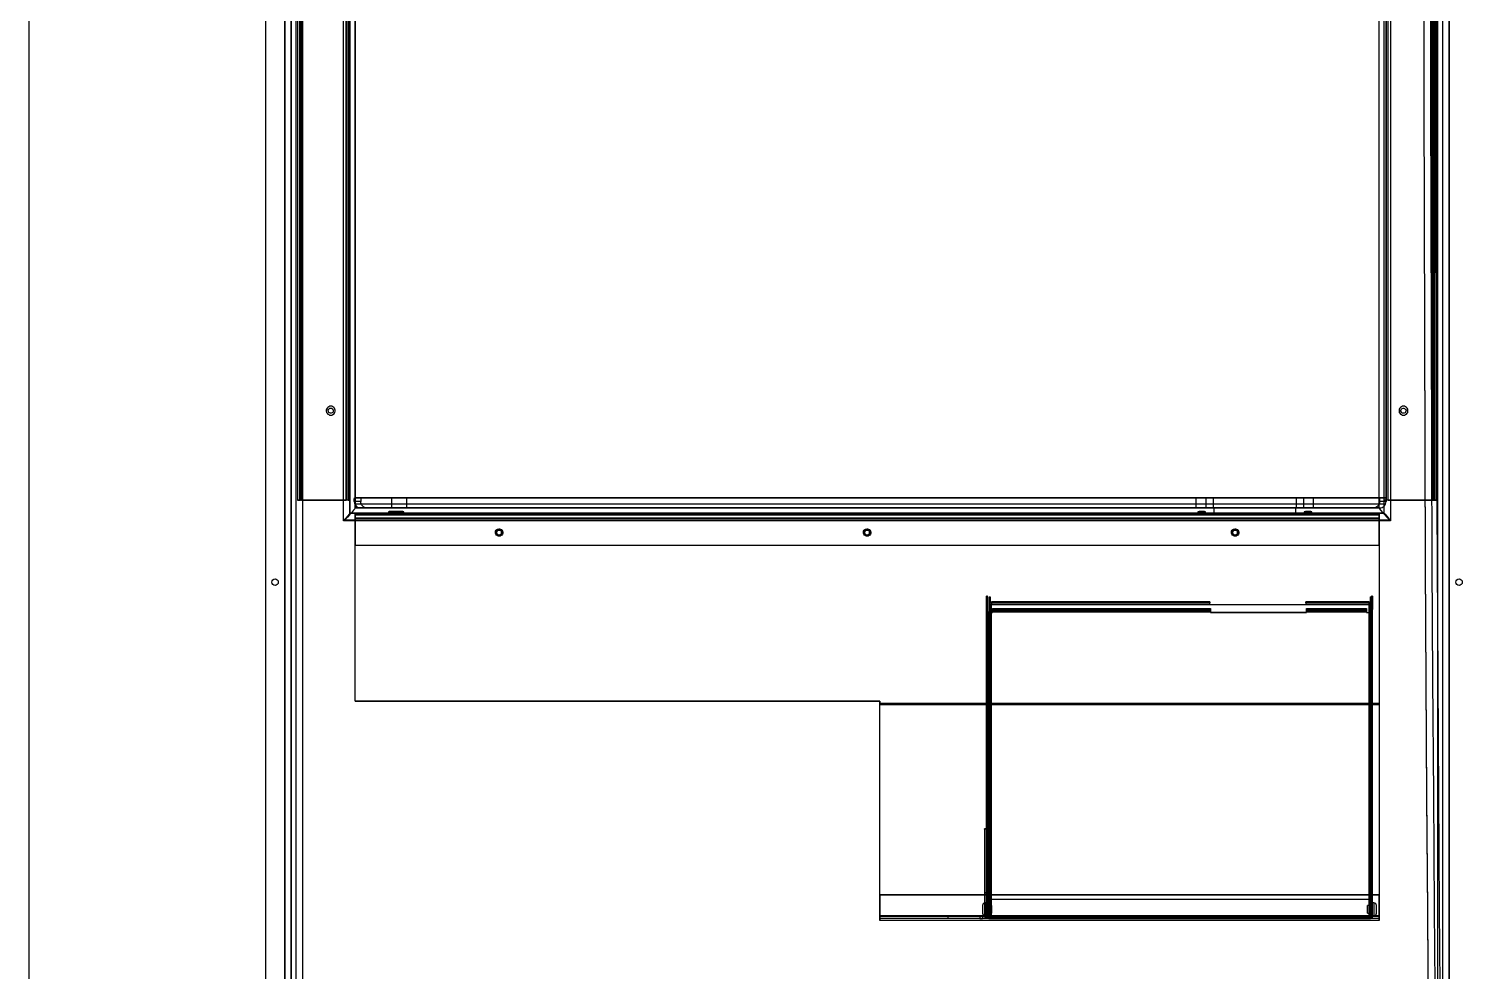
# Model space of a CAD drawing. Extents: x -36.1 to 57, y 1.4 to 46.9.
# Drawn here: x 31.061 to 32.181, y 4.031 to 4.767 of the extents above; entities that cross this region are included whole.
import ezdxf

# ---------------------------------------------------------------- set-up
doc = ezdxf.new("R2010")
doc.units = 0
doc.header["$LTSCALE"] = 0.02
doc.layers.add('CARENAGEM', color=1, linetype='CONTINUOUS')
doc.layers.add('DIVISORIA', color=5, linetype='CONTINUOUS')

msp = doc.modelspace()

# ---------------------------------------------------------------- linework, layer by layer
at = {"layer": 'CARENAGEM', "linetype": 'Continuous'}
for p, q in [((31.2464, 5.8148), (31.2464, 3.7948)), ((31.2464, 5.8148), (31.2464, 3.7948)), ((31.2614, 3.8138), (31.2614, 5.7958)), ((31.2614, 5.7958), (31.2614, 3.8138)), ((31.2664, 3.8138), (31.2664, 5.7958)), ((31.2664, 5.7958), (31.2664, 3.8138)), ((31.2704, 3.8138), (31.2704, 5.7958)), ((31.2704, 3.8138), (31.2704, 5.7958)), ((31.2754, 5.7984), (31.2754, 3.8111)), ((31.2754, 5.7972), (31.2754, 3.8123)), ((32.1621, 5.7958), (32.1621, 3.8138)), ((32.1661, 3.8138), (32.1661, 5.7958)), ((32.1711, 5.7958), (32.1711, 3.8138)), ((32.1711, 3.8138), (32.1711, 5.7958)), ((31.3074, 4.3832), (31.3074, 5.4788)), ((31.3124, 5.4788), (31.3124, 4.3887)), ((32.1204, 4.3887), (32.1204, 5.4788)), ((32.1254, 5.4788), (32.1254, 4.3832)), ((31.3074, 4.3827), (31.3074, 5.4748)), ((31.3164, 5.4748), (31.3164, 4.3927)), ((32.1164, 4.3927), (32.1164, 5.4748)), ((32.1254, 5.4748), (32.1254, 4.3827)), ((31.3124, 4.3888), (31.3124, 5.2788)), ((32.1204, 4.3888), (32.1204, 5.2788)), ((31.2715, 5.2688), (31.2715, 4.3988)), ((31.2715, 5.2688), (31.2715, 4.3988)), ((31.273, 5.2688), (31.273, 4.3988)), ((31.273, 5.2688), (31.273, 4.3988)), ((31.2738, 5.2688), (31.2738, 4.3988)), ((31.2744, 5.2688), (31.2744, 4.3988)), ((31.2745, 5.2688), (31.2745, 4.3988)), ((31.2753, 4.3988), (31.2753, 5.2688)), ((31.3093, 5.2688), (31.3093, 4.3988)), ((31.3094, 5.2688), (31.3094, 4.3988)), ((31.3109, 5.2688), (31.3109, 4.3988)), ((31.3109, 4.3988), (31.3109, 5.2688)), ((31.3124, 5.2688), (31.3124, 4.3988)), ((31.3124, 5.2688), (31.3124, 4.3988)), ((31.3164, 4.3928), (31.3164, 5.2748)), ((32.1164, 4.3928), (32.1164, 5.2748)), ((32.1204, 4.3988), (32.1204, 5.2688)), ((32.1204, 4.3988), (32.1204, 5.2688)), ((32.1219, 4.3988), (32.1219, 5.2688)), ((32.1219, 5.2688), (32.1219, 4.3988)), ((32.1235, 4.3988), (32.1235, 5.2688)), ((32.1236, 4.3988), (32.1236, 5.2688)), ((32.1576, 5.2688), (32.1576, 4.3988)), ((32.1584, 4.3988), (32.1584, 5.2688)), ((32.1585, 4.3988), (32.1585, 5.2688)), ((32.1591, 4.3988), (32.1591, 5.2688)), ((32.1599, 4.3988), (32.1599, 5.2688)), ((32.1599, 4.3988), (32.1599, 5.2688)), ((32.1614, 4.3988), (32.1614, 5.2688)), ((32.1614, 4.3988), (32.1614, 5.2688)), ((31.2744, 4.3988), (31.2715, 4.3988)), ((31.273, 4.3988), (31.2715, 4.3988)), ((31.2715, 4.3988), (31.2738, 4.3988)), ((31.2745, 4.3988), (31.273, 4.3988)), ((31.2753, 4.3988), (31.273, 4.3988)), ((31.2753, 4.3988), (31.2738, 4.3988)), ((31.2745, 4.3988), (31.2744, 4.3988)), ((31.3093, 4.3988), (31.2744, 4.3988)), ((31.2745, 4.3988), (31.3094, 4.3988)), ((31.3124, 4.3988), (31.3093, 4.3988)), ((31.3094, 4.3988), (31.3093, 4.3988)), ((31.3109, 4.3988), (31.3094, 4.3988)), ((31.3109, 4.3988), (31.3109, 4.3988)), ((31.3109, 4.3988), (31.3124, 4.3988)), ((31.3109, 4.3988), (31.3124, 4.3988)), ((31.3124, 4.3988), (31.3124, 4.3988)), ((31.3208, 4.3978), (31.3158, 4.3978)), ((31.3159, 4.4008), (32.1217, 4.4008)), ((31.3208, 4.4008), (31.3159, 4.4008)), ((32.1215, 4.3958), (31.3162, 4.3958)), ((31.3164, 4.3928), (32.1164, 4.3928)), ((32.1164, 4.3928), (31.3164, 4.3928)), ((31.3164, 4.3927), (31.3164, 4.3928)), ((31.3164, 4.3928), (31.3164, 4.3928)), ((32.1168, 4.4008), (31.3208, 4.4008)), ((31.3208, 4.4008), (31.3208, 4.3978)), ((31.3208, 4.3928), (32.1169, 4.3928)), ((31.3208, 4.3928), (31.3258, 4.3928)), ((32.1118, 4.3928), (31.3258, 4.3928)), ((31.3448, 4.4008), (31.3448, 4.3928)), ((31.3568, 4.4008), (31.3448, 4.4008)), ((31.3568, 4.3928), (31.3448, 4.3928)), ((31.3568, 4.3928), (31.3568, 4.4008)), ((31.9733, 4.4008), (31.9733, 4.3928)), ((31.9813, 4.4008), (31.9733, 4.4008)), ((31.9813, 4.3928), (31.9733, 4.3928)), ((31.9813, 4.3928), (31.9813, 4.4008)), ((32.0518, 4.4008), (31.9868, 4.4008)), ((31.9868, 4.4008), (31.9868, 4.3928)), ((32.0518, 4.3928), (31.9868, 4.3928)), ((31.9874, 4.3928), (31.9874, 4.3888)), ((31.9875, 4.3928), (32.0514, 4.3928)), ((32.0514, 4.3888), (32.0514, 4.3928)), ((32.0518, 4.3928), (32.0518, 4.4008)), ((32.0573, 4.4008), (32.0573, 4.3928)), ((32.0653, 4.4008), (32.0573, 4.4008)), ((32.0653, 4.3928), (32.0573, 4.3928)), ((32.0653, 4.3928), (32.0653, 4.4008)), ((32.1118, 4.3928), (32.1169, 4.3928)), ((32.1164, 4.3928), (32.1164, 4.3927)), ((32.1164, 4.3928), (32.1164, 4.3928)), ((32.1168, 4.4008), (32.1168, 4.3978)), ((32.1217, 4.4008), (32.1168, 4.4008)), ((32.1219, 4.3978), (32.1168, 4.3978)), ((32.1236, 4.3988), (32.1204, 4.3988)), ((32.1219, 4.3988), (32.1204, 4.3988)), ((32.1204, 4.3988), (32.1204, 4.3988)), ((32.1219, 4.3988), (32.1204, 4.3988)), ((32.1235, 4.3988), (32.1219, 4.3988)), ((32.1219, 4.3988), (32.1219, 4.3988)), ((32.1235, 4.3988), (32.1236, 4.3988)), ((32.1584, 4.3988), (32.1235, 4.3988)), ((32.1236, 4.3988), (32.1585, 4.3988)), ((32.1576, 4.3988), (32.1599, 4.3988)), ((32.1576, 4.3988), (32.1591, 4.3988)), ((32.1599, 4.3988), (32.1584, 4.3988)), ((32.1584, 4.3988), (32.1585, 4.3988)), ((32.1614, 4.3988), (32.1585, 4.3988)), ((32.1614, 4.3988), (32.1591, 4.3988)), ((32.1599, 4.3988), (32.1614, 4.3988)), ((32.1254, 4.3832), (31.3074, 4.3832)), ((32.1254, 4.3827), (31.3074, 4.3827)), ((31.3124, 4.3888), (32.1204, 4.3888)), ((32.1204, 4.3888), (31.3124, 4.3888)), ((31.3124, 4.3887), (31.3124, 4.3888)), ((31.3124, 4.3888), (31.3124, 4.3888)), ((32.1164, 4.3888), (31.3164, 4.3888)), ((31.3164, 4.3888), (32.1164, 4.3888)), ((31.3164, 4.3888), (31.3164, 4.3849)), ((31.3164, 4.3873), (31.3164, 4.3888)), ((31.3164, 4.3888), (31.3164, 4.3888)), ((31.3164, 4.3873), (31.3164, 4.3888)), ((31.3164, 4.3846), (31.3164, 4.3888)), ((32.1164, 4.3873), (31.3164, 4.3873)), ((31.3164, 4.3873), (32.1164, 4.3873)), ((31.3164, 4.3873), (31.3164, 4.3849)), ((31.3164, 4.3873), (31.3164, 4.3873)), ((31.3164, 4.3848), (31.3164, 4.3873)), ((31.3164, 4.3849), (32.1164, 4.3849)), ((31.3164, 4.3849), (32.1164, 4.3849)), ((31.3164, 4.3849), (31.3164, 4.3637)), ((31.3164, 4.3849), (31.3164, 4.3849)), ((31.3164, 4.3849), (31.3164, 4.3637)), ((32.1164, 4.3848), (31.3164, 4.3848)), ((31.3164, 4.2419), (31.3164, 4.3848)), ((31.3164, 4.3848), (31.3164, 4.3846)), ((32.1164, 4.3846), (31.3164, 4.3846)), ((31.3164, 4.2417), (31.3164, 4.3846)), ((31.3424, 4.3898), (31.3424, 4.3888)), ((31.3424, 4.3888), (31.3544, 4.3888)), ((31.3434, 4.3888), (31.3434, 4.3873)), ((31.3534, 4.3888), (31.3435, 4.3888)), ((31.3534, 4.3873), (31.3435, 4.3873)), ((31.3534, 4.3873), (31.3534, 4.3888)), ((31.3544, 4.3888), (31.3544, 4.3898)), ((31.9749, 4.3898), (31.9749, 4.3888)), ((31.9809, 4.3888), (31.9749, 4.3888)), ((31.9749, 4.3888), (31.9809, 4.3888)), ((31.9749, 4.3888), (31.9749, 4.3873)), ((31.9809, 4.3873), (31.9749, 4.3873)), ((31.9809, 4.3888), (31.9809, 4.3898)), ((31.9809, 4.3873), (31.9809, 4.3888)), ((31.9874, 4.3888), (31.9874, 4.3873)), ((32.0514, 4.3888), (31.9875, 4.3888)), ((31.9875, 4.3888), (32.0514, 4.3888)), ((32.0514, 4.3873), (31.9875, 4.3873)), ((32.0514, 4.3873), (32.0514, 4.3888)), ((32.0579, 4.3898), (32.0579, 4.3888)), ((32.0639, 4.3888), (32.0579, 4.3888)), ((32.0579, 4.3888), (32.0639, 4.3888)), ((32.0579, 4.3888), (32.0579, 4.3873)), ((32.0639, 4.3873), (32.0579, 4.3873)), ((32.0639, 4.3888), (32.0639, 4.3898)), ((32.0639, 4.3873), (32.0639, 4.3888)), ((32.1164, 4.3849), (32.1164, 4.3888)), ((32.1164, 4.3888), (32.1164, 4.3888)), ((32.1164, 4.3873), (32.1164, 4.3888)), ((32.1164, 4.3888), (32.1164, 4.3846)), ((32.1164, 4.3873), (32.1164, 4.3888)), ((32.1164, 4.3849), (32.1164, 4.3873)), ((32.1164, 4.3873), (32.1164, 4.3873)), ((32.1164, 4.3873), (32.1164, 4.3848)), ((32.1164, 4.3637), (32.1164, 4.3849)), ((32.1164, 4.3849), (32.1164, 4.3849)), ((32.1164, 4.3637), (32.1164, 4.3849)), ((32.1164, 4.3848), (32.1164, 4.2399)), ((32.1164, 4.3848), (32.1164, 4.3846)), ((32.1164, 4.3846), (32.1164, 4.2397)), ((32.1204, 4.3888), (32.1204, 4.3887)), ((32.1204, 4.3888), (32.1204, 4.3888)), ((31.4264, 4.3736), (31.4264, 4.3736)), ((31.4269, 4.3737), (31.4269, 4.3736)), ((31.4309, 4.3736), (31.4309, 4.3737)), ((31.4314, 4.3736), (31.4314, 4.3736)), ((31.7139, 4.3736), (31.7139, 4.3736)), ((31.7144, 4.3737), (31.7144, 4.3736)), ((31.7184, 4.3736), (31.7184, 4.3737)), ((31.7189, 4.3736), (31.7189, 4.3736)), ((32.0014, 4.3736), (32.0014, 4.3736)), ((32.0019, 4.3737), (32.0019, 4.3736)), ((32.0059, 4.3736), (32.0059, 4.3737)), ((32.0064, 4.3736), (32.0064, 4.3736)), ((31.3164, 4.3637), (32.1164, 4.3637)), ((31.3164, 4.3637), (32.1164, 4.3637)), ((31.3164, 4.3637), (31.3164, 4.3637)), ((32.1164, 4.3637), (32.1164, 4.3637)), ((31.8096, 4.0727), (31.8096, 4.3239)), ((31.8105, 4.3239), (31.8096, 4.3239)), ((31.8096, 4.3134), (31.8096, 4.3239)), ((31.8105, 4.0727), (31.8105, 4.3239)), ((31.8105, 4.3134), (31.8105, 4.3239)), ((32.1105, 4.0727), (32.1105, 4.3239)), ((32.1114, 4.3239), (32.1105, 4.3239)), ((32.1105, 4.3239), (32.1105, 4.3134)), ((32.1114, 4.0727), (32.1114, 4.3239)), ((32.1114, 4.3239), (32.1114, 4.3134)), ((31.8096, 4.3116), (31.8096, 4.3134)), ((31.8096, 4.3134), (31.8105, 4.3134)), ((31.8105, 4.3116), (31.8105, 4.3134)), ((31.8117, 4.0814), (31.8117, 4.3232)), ((31.8117, 4.3232), (31.8126, 4.3232)), ((31.8117, 4.3232), (31.8117, 4.3192)), ((31.8126, 4.3192), (31.8117, 4.3192)), ((31.8117, 4.3174), (31.8117, 4.3192)), ((31.8117, 4.0729), (31.8117, 4.3174)), ((31.8117, 4.3174), (31.8126, 4.3174)), ((31.8126, 4.0814), (31.8126, 4.3232)), ((31.8126, 4.3232), (31.8126, 4.3192)), ((31.8126, 4.3174), (31.8126, 4.3192)), ((31.8126, 4.0729), (31.8126, 4.3174)), ((31.8135, 4.3195), (31.8135, 4.3186)), ((31.8135, 4.3195), (31.8135, 4.3192)), ((31.9842, 4.3195), (31.8135, 4.3195)), ((31.8135, 4.3192), (31.8135, 4.3173)), ((31.8135, 4.3183), (31.8135, 4.3192)), ((31.9842, 4.3192), (31.8135, 4.3192)), ((31.8135, 4.3186), (31.8135, 4.3183)), ((31.9842, 4.3186), (31.8135, 4.3186)), ((31.8135, 4.3183), (31.8135, 4.3173)), ((31.9842, 4.3183), (31.8135, 4.3183)), ((31.8135, 4.0728), (31.8135, 4.3173)), ((31.8135, 4.0729), (31.8135, 4.3173)), ((31.8135, 4.3173), (31.8135, 4.3173)), ((31.8135, 4.3173), (31.9842, 4.3173)), ((31.8135, 4.3173), (31.9842, 4.3173)), ((31.8144, 4.3132), (31.8144, 4.3141)), ((31.8144, 4.3134), (31.8144, 4.3141)), ((31.8144, 4.3141), (31.9846, 4.3141)), ((31.8144, 4.3113), (31.8144, 4.3134)), ((31.9846, 4.3134), (31.8144, 4.3134)), ((31.8144, 4.3132), (31.8144, 4.3125)), ((31.8144, 4.3132), (31.9846, 4.3132)), ((31.8144, 4.3114), (31.8144, 4.3125)), ((31.8144, 4.3125), (31.9846, 4.3125)), ((31.9842, 4.3195), (31.9842, 4.3186)), ((31.9842, 4.3192), (31.9842, 4.3195)), ((31.9842, 4.3173), (31.9842, 4.3192)), ((31.9842, 4.3183), (31.9842, 4.3186)), ((31.9842, 4.3173), (31.9842, 4.3183)), ((31.9842, 4.3171), (31.9842, 4.3173)), ((31.9842, 4.3173), (31.9842, 4.3171)), ((32.0592, 4.3171), (31.9842, 4.3171)), ((32.0592, 4.3171), (31.9842, 4.3171)), ((31.9842, 4.3171), (31.9842, 4.3171)), ((31.9846, 4.3132), (31.9846, 4.3141)), ((31.9846, 4.3141), (31.9846, 4.3134)), ((31.9846, 4.3134), (31.9846, 4.3113)), ((31.9846, 4.3125), (31.9846, 4.3132)), ((31.9846, 4.3125), (31.9846, 4.3114)), ((32.1087, 4.3195), (32.0592, 4.3195)), ((32.0592, 4.3186), (32.0592, 4.3195)), ((32.0592, 4.3195), (32.0592, 4.3192)), ((32.1087, 4.3192), (32.0592, 4.3192)), ((32.0592, 4.3192), (32.0592, 4.3173)), ((32.1087, 4.3186), (32.0592, 4.3186)), ((32.0592, 4.3186), (32.0592, 4.3183)), ((32.1087, 4.3183), (32.0592, 4.3183)), ((32.0592, 4.3183), (32.0592, 4.3173)), ((32.0592, 4.3173), (32.1087, 4.3173)), ((32.0592, 4.3173), (32.1087, 4.3173)), ((32.0592, 4.3171), (32.0592, 4.3173)), ((32.0592, 4.3171), (32.0592, 4.3173)), ((32.0592, 4.3171), (32.0592, 4.3171)), ((32.0596, 4.3141), (32.1066, 4.3141)), ((32.0596, 4.3141), (32.0596, 4.3132)), ((32.0596, 4.3134), (32.0596, 4.3141)), ((32.1066, 4.3134), (32.0596, 4.3134)), ((32.0596, 4.3113), (32.0596, 4.3134)), ((32.0596, 4.3132), (32.1066, 4.3132)), ((32.0596, 4.3132), (32.0596, 4.3125)), ((32.0596, 4.3125), (32.1066, 4.3125)), ((32.0596, 4.3114), (32.0596, 4.3125)), ((32.1066, 4.3132), (32.1066, 4.3141)), ((32.1066, 4.3141), (32.1066, 4.3134)), ((32.1066, 4.3134), (32.1066, 4.3113)), ((32.1066, 4.3125), (32.1066, 4.3132)), ((32.1066, 4.3125), (32.1066, 4.3114)), ((32.1087, 4.3195), (32.1087, 4.3186)), ((32.1087, 4.3192), (32.1087, 4.3195)), ((32.1087, 4.3183), (32.1087, 4.3192)), ((32.1087, 4.3173), (32.1087, 4.3192)), ((32.1087, 4.3183), (32.1087, 4.3186)), ((32.1087, 4.3173), (32.1087, 4.3183)), ((32.1087, 4.0728), (32.1087, 4.3173)), ((32.1087, 4.0729), (32.1087, 4.3173)), ((32.1087, 4.3173), (32.1087, 4.3173)), ((32.1096, 4.0814), (32.1096, 4.3232)), ((32.1096, 4.3232), (32.1105, 4.3232)), ((32.1096, 4.3192), (32.1096, 4.3232)), ((32.1105, 4.3192), (32.1096, 4.3192)), ((32.1096, 4.3174), (32.1096, 4.3192)), ((32.1096, 4.0729), (32.1096, 4.3174)), ((32.1096, 4.3174), (32.1105, 4.3174)), ((32.1105, 4.0814), (32.1105, 4.3232)), ((32.1105, 4.3192), (32.1105, 4.3232)), ((32.1105, 4.3174), (32.1105, 4.3192)), ((32.1105, 4.0729), (32.1105, 4.3174)), ((32.1105, 4.3116), (32.1105, 4.3134)), ((32.1105, 4.3134), (32.1114, 4.3134)), ((32.1114, 4.3116), (32.1114, 4.3134)), ((31.8096, 4.0738), (31.8096, 4.3116)), ((31.8105, 4.3116), (31.8096, 4.3116)), ((31.8105, 4.0738), (31.8105, 4.3116)), ((31.8114, 4.3114), (31.8114, 4.3113)), ((31.8114, 4.3112), (31.8114, 4.3114)), ((31.8114, 4.3111), (31.8114, 4.3113)), ((31.8114, 4.0737), (31.8114, 4.3112)), ((31.8114, 4.3112), (31.8114, 4.3111)), ((31.8114, 4.3112), (31.8144, 4.3112)), ((31.8114, 4.0735), (31.8114, 4.3111)), ((31.8114, 4.3111), (31.8144, 4.3111)), ((31.8144, 4.3114), (31.8144, 4.3112)), ((31.9846, 4.3114), (31.8144, 4.3114)), ((31.8144, 4.3111), (31.8144, 4.3113)), ((31.9846, 4.3113), (31.8144, 4.3113)), ((31.8144, 4.3111), (31.8144, 4.3112)), ((31.9846, 4.3112), (31.9846, 4.3114)), ((31.9846, 4.3111), (31.9846, 4.3113)), ((32.0596, 4.3112), (31.9846, 4.3112)), ((31.9846, 4.3112), (31.9846, 4.3111)), ((31.9846, 4.3111), (32.0596, 4.3111)), ((32.1066, 4.3114), (32.0596, 4.3114)), ((32.0596, 4.3114), (32.0596, 4.3112)), ((32.1066, 4.3113), (32.0596, 4.3113)), ((32.0596, 4.3111), (32.0596, 4.3113)), ((32.0596, 4.3111), (32.0596, 4.3112)), ((32.1066, 4.3112), (32.1066, 4.3114)), ((32.1066, 4.3111), (32.1066, 4.3113)), ((32.1066, 4.3112), (32.1066, 4.3111)), ((32.1066, 4.3112), (32.1096, 4.3112)), ((32.1066, 4.3111), (32.1096, 4.3111)), ((32.1096, 4.3114), (32.1096, 4.3113)), ((32.1096, 4.3114), (32.1096, 4.3112)), ((32.1096, 4.3111), (32.1096, 4.3113)), ((32.1096, 4.0737), (32.1096, 4.3112)), ((32.1096, 4.3111), (32.1096, 4.3112)), ((32.1096, 4.0735), (32.1096, 4.3111)), ((32.1105, 4.0738), (32.1105, 4.3116)), ((32.1114, 4.3116), (32.1105, 4.3116)), ((32.1114, 4.0738), (32.1114, 4.3116)), ((31.3164, 4.2417), (31.3164, 4.2419)), ((31.3164, 4.2419), (31.7264, 4.2419)), ((31.7264, 4.2417), (31.3164, 4.2417)), ((31.7264, 4.2417), (31.7264, 4.2419)), ((31.7264, 4.2419), (31.7264, 4.2399)), ((31.7264, 4.2397), (31.7264, 4.2417)), ((32.1164, 4.2399), (31.7264, 4.2399)), ((31.7264, 4.2399), (31.7264, 4.2397)), ((31.7264, 4.2396), (31.7264, 4.2399)), ((32.1164, 4.2397), (31.7264, 4.2397)), ((31.7264, 4.2393), (31.7264, 4.2397)), ((32.1164, 4.2396), (31.7264, 4.2396)), ((31.7264, 4.0738), (31.7264, 4.2396)), ((31.7264, 4.2396), (31.7264, 4.2393)), ((31.7264, 4.2393), (32.1164, 4.2393)), ((31.7264, 4.0735), (31.7264, 4.2393)), ((32.1164, 4.2397), (32.1164, 4.2399)), ((32.1164, 4.2399), (32.1164, 4.2396)), ((32.1164, 4.2397), (32.1164, 4.2393)), ((32.1164, 4.2396), (32.1164, 4.0738)), ((32.1164, 4.2396), (32.1164, 4.2393)), ((32.1164, 4.2393), (32.1164, 4.0735)), ((31.8081, 4.142), (31.8081, 4.092)), ((31.8096, 4.142), (31.8081, 4.142)), ((31.8081, 4.1419), (31.8081, 4.142)), ((31.8081, 4.1419), (31.8081, 4.0749)), ((31.8096, 4.1419), (31.8081, 4.1419)), ((31.8096, 4.142), (31.8096, 4.092)), ((31.8096, 4.1419), (31.8096, 4.142)), ((31.8096, 4.1419), (31.8096, 4.0749)), ((32.1164, 4.0905), (31.7264, 4.0905)), ((31.7264, 4.0903), (31.7264, 4.0905)), ((31.7264, 4.0905), (31.7264, 4.074)), ((32.1164, 4.0903), (31.7264, 4.0903)), ((31.7264, 4.0903), (31.7264, 4.0738)), ((31.8081, 4.092), (31.8096, 4.092)), ((31.8096, 4.092), (31.8081, 4.092)), ((31.8081, 4.092), (31.8081, 4.092)), ((31.8081, 4.092), (31.8081, 4.075)), ((31.8096, 4.092), (31.8096, 4.075)), ((31.8096, 4.092), (31.8096, 4.092)), ((32.1164, 4.0903), (32.1164, 4.0905)), ((32.1164, 4.074), (32.1164, 4.0905)), ((32.1164, 4.0738), (32.1164, 4.0903)), ((31.8066, 4.0821), (31.8066, 4.0761)), ((31.8086, 4.0741), (31.8086, 4.0841)), ((31.8096, 4.0841), (31.8086, 4.0841)), ((31.8096, 4.0841), (31.8096, 4.0741)), ((31.8096, 4.0821), (31.8096, 4.0761)), ((31.8096, 4.0761), (31.8096, 4.0821)), ((31.8136, 4.0821), (31.8096, 4.0821)), ((31.8105, 4.0821), (31.8096, 4.0821)), ((31.8105, 4.0761), (31.8105, 4.0821)), ((31.8114, 4.0867), (31.8114, 4.0868)), ((31.8114, 4.0868), (31.8114, 4.0737)), ((32.1096, 4.0868), (31.8114, 4.0868)), ((31.8114, 4.0867), (31.8114, 4.0736)), ((32.1096, 4.0867), (31.8114, 4.0867)), ((31.8117, 4.0821), (31.8117, 4.0761)), ((31.8126, 4.0821), (31.8117, 4.0821)), ((31.8117, 4.0814), (31.8126, 4.0814)), ((31.8117, 4.0737), (31.8117, 4.0814)), ((31.8126, 4.0821), (31.8126, 4.0761)), ((31.8126, 4.0814), (31.8126, 4.0737)), ((31.8136, 4.0821), (31.8136, 4.0761)), ((32.1074, 4.0761), (32.1074, 4.0821)), ((32.1114, 4.0821), (32.1074, 4.0821)), ((32.1096, 4.0867), (32.1096, 4.0868)), ((32.1096, 4.0737), (32.1096, 4.0868)), ((32.1096, 4.0736), (32.1096, 4.0867)), ((32.1096, 4.0761), (32.1096, 4.0821)), ((32.1105, 4.0821), (32.1096, 4.0821)), ((32.1096, 4.0814), (32.1105, 4.0814)), ((32.1096, 4.0737), (32.1096, 4.0814)), ((32.1105, 4.0821), (32.1105, 4.0761)), ((32.1105, 4.0821), (32.1105, 4.0761)), ((32.1114, 4.0821), (32.1105, 4.0821)), ((32.1105, 4.0814), (32.1105, 4.0737)), ((32.1114, 4.0741), (32.1114, 4.0841)), ((32.1124, 4.0841), (32.1114, 4.0841)), ((32.1114, 4.0761), (32.1114, 4.0821)), ((32.1114, 4.0761), (32.1114, 4.0821)), ((32.1124, 4.0841), (32.1124, 4.0741)), ((32.1144, 4.0761), (32.1144, 4.0821)), ((32.1164, 4.074), (31.7264, 4.074)), ((31.7264, 4.074), (31.7264, 4.0738)), ((31.7264, 4.074), (31.7264, 4.0719)), ((32.1164, 4.0738), (31.7264, 4.0738)), ((31.7264, 4.0738), (32.1164, 4.0738)), ((31.7264, 4.0735), (31.7264, 4.0738)), ((31.7264, 4.072), (31.7264, 4.0738)), ((31.7264, 4.0738), (31.7264, 4.0704)), ((32.1164, 4.0735), (31.7264, 4.0735)), ((31.7264, 4.0705), (31.7264, 4.0735)), ((32.1164, 4.072), (31.7264, 4.072)), ((31.7264, 4.0719), (31.7264, 4.072)), ((31.7264, 4.072), (31.7264, 4.0705)), ((32.1164, 4.0719), (31.7264, 4.0719)), ((31.7264, 4.0704), (31.7264, 4.0719)), ((32.1164, 4.0705), (31.7264, 4.0705)), ((31.7264, 4.0704), (31.7264, 4.0705)), ((32.1164, 4.0704), (31.7264, 4.0704)), ((31.8046, 4.0735), (31.7796, 4.0735)), ((31.7796, 4.0734), (31.7796, 4.0735)), ((31.7796, 4.0735), (31.7796, 4.072)), ((31.8066, 4.0734), (31.7796, 4.0734)), ((31.7796, 4.0734), (31.7796, 4.0719)), ((31.8046, 4.072), (31.7796, 4.072)), ((31.7796, 4.0719), (31.7796, 4.072)), ((31.8066, 4.0719), (31.7796, 4.0719)), ((31.8046, 4.0735), (31.8046, 4.072)), ((31.8066, 4.0735), (31.8046, 4.0735)), ((31.8046, 4.0735), (31.8046, 4.0735)), ((31.8046, 4.0735), (31.8046, 4.072)), ((31.8046, 4.072), (31.8046, 4.072)), ((31.8046, 4.072), (31.8066, 4.072)), ((31.8066, 4.0734), (31.8066, 4.0735)), ((31.8066, 4.0734), (31.8066, 4.0719)), ((31.8066, 4.0719), (31.8066, 4.072)), ((31.8081, 4.0749), (31.8081, 4.075)), ((31.8096, 4.0749), (31.8081, 4.0749)), ((31.8086, 4.0741), (31.8096, 4.0741)), ((31.8096, 4.0761), (31.8136, 4.0761)), ((31.8096, 4.0761), (31.8105, 4.0761)), ((31.8096, 4.0749), (31.8096, 4.075)), ((31.8096, 4.0728), (31.8096, 4.0738)), ((31.8096, 4.0738), (31.8105, 4.0738)), ((31.8096, 4.0727), (31.8096, 4.0728)), ((31.8105, 4.0728), (31.8096, 4.0728)), ((31.8105, 4.0727), (31.8096, 4.0727)), ((31.8105, 4.0728), (31.8105, 4.0738)), ((31.8105, 4.0727), (31.8105, 4.0728)), ((31.8114, 4.0737), (31.8114, 4.0735)), ((31.8114, 4.0729), (31.8114, 4.0737)), ((31.8114, 4.0737), (31.8114, 4.0736)), ((31.8114, 4.0737), (31.8114, 4.0728)), ((32.1096, 4.0737), (31.8114, 4.0737)), ((31.8114, 4.0737), (32.1096, 4.0737)), ((31.8114, 4.0736), (31.8114, 4.0719)), ((32.1096, 4.0736), (31.8114, 4.0736)), ((31.8114, 4.072), (31.8114, 4.0735)), ((31.8114, 4.0735), (32.1096, 4.0735)), ((31.8114, 4.0729), (31.8114, 4.072)), ((31.8114, 4.0728), (31.8114, 4.0729)), ((32.1096, 4.0729), (31.8114, 4.0729)), ((31.8114, 4.0728), (31.8114, 4.0719)), ((31.8114, 4.0728), (32.1096, 4.0728)), ((31.8114, 4.0719), (31.8114, 4.072)), ((31.8114, 4.072), (32.1096, 4.072)), ((31.8114, 4.0719), (32.1096, 4.0719)), ((31.8117, 4.0761), (31.8126, 4.0761)), ((31.8126, 4.0737), (31.8117, 4.0737)), ((31.8117, 4.0729), (31.8117, 4.0737)), ((31.8117, 4.0729), (31.8126, 4.0729)), ((31.8126, 4.0729), (31.8126, 4.0737)), ((31.8135, 4.0728), (31.8135, 4.0729)), ((31.8135, 4.0729), (32.1087, 4.0729)), ((31.8135, 4.0728), (32.1087, 4.0728)), ((32.1074, 4.0761), (32.1114, 4.0761)), ((32.1087, 4.0728), (32.1087, 4.0729)), ((32.1096, 4.0761), (32.1105, 4.0761)), ((32.1105, 4.0737), (32.1096, 4.0737)), ((32.1096, 4.0737), (32.1096, 4.0729)), ((32.1096, 4.0737), (32.1096, 4.0735)), ((32.1096, 4.0737), (32.1096, 4.0729)), ((32.1096, 4.0728), (32.1096, 4.0737)), ((32.1096, 4.0737), (32.1096, 4.0736)), ((32.1096, 4.0719), (32.1096, 4.0736)), ((32.1096, 4.0735), (32.1096, 4.072)), ((32.1096, 4.0729), (32.1105, 4.0729)), ((32.1096, 4.0729), (32.1096, 4.072)), ((32.1096, 4.0729), (32.1096, 4.0728)), ((32.1096, 4.0728), (32.1096, 4.0719)), ((32.1096, 4.072), (32.1096, 4.0719)), ((32.1105, 4.0761), (32.1114, 4.0761)), ((32.1105, 4.0728), (32.1105, 4.0738)), ((32.1105, 4.0738), (32.1114, 4.0738)), ((32.1105, 4.0737), (32.1105, 4.0729)), ((32.1105, 4.0728), (32.1105, 4.0727)), ((32.1114, 4.0728), (32.1105, 4.0728)), ((32.1114, 4.0727), (32.1105, 4.0727)), ((32.1114, 4.0741), (32.1124, 4.0741)), ((32.1114, 4.0728), (32.1114, 4.0738)), ((32.1114, 4.0728), (32.1114, 4.0727)), ((32.1164, 4.0719), (32.1164, 4.074)), ((32.1164, 4.074), (32.1164, 4.0738)), ((32.1164, 4.0735), (32.1164, 4.0738)), ((32.1164, 4.0738), (32.1164, 4.072)), ((32.1164, 4.0704), (32.1164, 4.0738)), ((32.1164, 4.0735), (32.1164, 4.0705)), ((32.1164, 4.072), (32.1164, 4.0719)), ((32.1164, 4.072), (32.1164, 4.0705)), ((32.1164, 4.0704), (32.1164, 4.0719)), ((32.1164, 4.0705), (32.1164, 4.0704))]:
    msp.add_line(p, q, dxfattribs=at)
at = {"layer": 'CARENAGEM', "linetype": 'Continuous', "flags": 128}
for points in [[(32.1568, 3.8111), (32.1559, 3.8992), (32.1551, 3.9878), (32.1544, 4.0771), (32.1538, 4.1669), (32.1532, 4.2572), (32.1527, 4.3478), (32.1524, 4.4388), (32.1521, 4.5301), (32.1518, 4.6215), (32.1517, 4.7131), (32.1517, 4.8048), (32.1517, 4.8964), (32.1518, 4.988), (32.1521, 5.0795), (32.1524, 5.1707), (32.1527, 5.2617), (32.1532, 5.3524), (32.1538, 5.4426), (32.1544, 5.5324), (32.1551, 5.6217), (32.1559, 5.7104), (32.1568, 5.7984)], [(32.1568, 3.8123), (32.1559, 3.9002), (32.1551, 3.9888), (32.1544, 4.078), (32.1538, 4.1677), (32.1532, 4.2578), (32.1527, 4.3484), (32.1524, 4.4393), (32.1521, 4.5304), (32.1518, 4.6217), (32.1517, 4.7132), (32.1517, 4.8048), (32.1517, 4.8963), (32.1518, 4.9878), (32.1521, 5.0791), (32.1524, 5.1703), (32.1527, 5.2612), (32.1532, 5.3517), (32.1538, 5.4419), (32.1544, 5.5316), (32.1551, 5.6207), (32.1559, 5.7093), (32.1568, 5.7972)], [(32.1618, 5.7958), (32.1609, 5.708), (32.1601, 5.6195), (32.1594, 5.5305), (32.1588, 5.4409), (32.1582, 5.3509), (32.1577, 5.2605), (32.1574, 5.1698), (32.1571, 5.0787), (32.1568, 4.9875), (32.1567, 4.8962), (32.1567, 4.8048), (32.1567, 4.7134), (32.1568, 4.622), (32.1571, 4.5308), (32.1574, 4.4398), (32.1577, 4.349), (32.1582, 4.2586), (32.1588, 4.1686), (32.1594, 4.079), (32.1601, 3.99), (32.1609, 3.9016), (32.1618, 3.8138)], [(32.1658, 5.7958), (32.1649, 5.708), (32.1641, 5.6195), (32.1634, 5.5305), (32.1628, 5.4409), (32.1622, 5.3509), (32.1617, 5.2605), (32.1614, 5.1698), (32.1611, 5.0787), (32.1608, 4.9875), (32.1607, 4.8962), (32.1607, 4.8048), (32.1607, 4.7134), (32.1608, 4.622), (32.1611, 4.5308), (32.1614, 4.4398), (32.1617, 4.349), (32.1622, 4.2586), (32.1628, 4.1686), (32.1634, 4.079), (32.1641, 3.99), (32.1649, 3.9016), (32.1658, 3.8138)], [(31.2974, 4.4653), (31.2982, 4.4654), (31.299, 4.4657), (31.2997, 4.4662), (31.3003, 4.4668), (31.3006, 4.4675), (31.3009, 4.4683), (31.3009, 4.4692), (31.3006, 4.47), (31.3003, 4.4708), (31.2997, 4.4714), (31.299, 4.4719), (31.2982, 4.4722), (31.2974, 4.4723), (31.2965, 4.4722), (31.2958, 4.4719), (31.2951, 4.4714), (31.2945, 4.4708), (31.2941, 4.47), (31.2939, 4.4692), (31.2939, 4.4683), (31.2941, 4.4675), (31.2945, 4.4668), (31.2951, 4.4662), (31.2958, 4.4657), (31.2965, 4.4654), (31.2974, 4.4653)], [(31.2974, 4.4708), (31.2981, 4.4707), (31.2987, 4.4703), (31.2991, 4.4699), (31.2994, 4.4693), (31.2994, 4.4686), (31.2993, 4.468), (31.2989, 4.4674), (31.2984, 4.467), (31.2978, 4.4668), (31.2971, 4.4668), (31.2965, 4.467), (31.296, 4.4674), (31.2956, 4.468), (31.2954, 4.4686), (31.2955, 4.4693), (31.2958, 4.4699), (31.2962, 4.4703), (31.2968, 4.4707), (31.2974, 4.4708)], [(32.1355, 4.4723), (32.1347, 4.4722), (32.1339, 4.4719), (32.1332, 4.4714), (32.1326, 4.4708), (32.1322, 4.47), (32.132, 4.4692), (32.132, 4.4683), (32.1322, 4.4675), (32.1326, 4.4668), (32.1332, 4.4662), (32.1339, 4.4657), (32.1347, 4.4654), (32.1355, 4.4653), (32.1364, 4.4654), (32.1371, 4.4657), (32.1378, 4.4662), (32.1384, 4.4668), (32.1388, 4.4675), (32.139, 4.4683), (32.139, 4.4692), (32.1388, 4.47), (32.1384, 4.4708), (32.1378, 4.4714), (32.1371, 4.4719), (32.1364, 4.4722), (32.1355, 4.4723)], [(32.1355, 4.4668), (32.1348, 4.4669), (32.1342, 4.4672), (32.1338, 4.4677), (32.1335, 4.4683), (32.1335, 4.4689), (32.1336, 4.4696), (32.134, 4.4701), (32.1345, 4.4705), (32.1351, 4.4707), (32.1358, 4.4707), (32.1364, 4.4705), (32.1369, 4.4701), (32.1373, 4.4696), (32.1375, 4.4689), (32.1374, 4.4683), (32.1371, 4.4677), (32.1367, 4.4672), (32.1361, 4.4669), (32.1355, 4.4668)], [(31.3164, 4.3927), (31.3161, 4.3921), (31.3153, 4.391), (31.3135, 4.389), (31.312, 4.3874), (31.3105, 4.3857), (31.3075, 4.3827), (31.3074, 4.3827)], [(31.3158, 4.3978), (31.3158, 4.3986), (31.3158, 4.3994), (31.3158, 4.4), (31.3159, 4.4004), (31.3159, 4.4007), (31.3159, 4.4008)], [(31.3158, 4.3978), (31.3159, 4.3966), (31.3162, 4.3958)], [(31.3162, 4.3958), (31.3167, 4.3949), (31.3173, 4.3942), (31.318, 4.3936), (31.3189, 4.3931), (31.3198, 4.3929), (31.3208, 4.3928)], [(31.3258, 4.3928), (31.325, 4.3928), (31.3241, 4.3931), (31.3233, 4.3934), (31.3226, 4.3939), (31.322, 4.3946), (31.3215, 4.3953), (31.3211, 4.3961), (31.3209, 4.3969), (31.3208, 4.3978)], [(32.1168, 4.3978), (32.1167, 4.3968), (32.1164, 4.3959), (32.116, 4.395), (32.1154, 4.3942), (32.1146, 4.3936), (32.1137, 4.3932), (32.1128, 4.3929), (32.1118, 4.3928)], [(32.1164, 4.3927), (32.1168, 4.3921), (32.1176, 4.391), (32.1194, 4.389), (32.1209, 4.3874), (32.1224, 4.3857), (32.1254, 4.3827), (32.1254, 4.3827)], [(32.1169, 4.3928), (32.1178, 4.3929), (32.1188, 4.3931), (32.1196, 4.3936), (32.1204, 4.3942), (32.121, 4.3949), (32.1215, 4.3958)], [(32.1215, 4.3958), (32.1218, 4.3969), (32.1219, 4.3978)], [(32.1217, 4.4008), (32.1217, 4.4007), (32.1218, 4.4004), (32.1218, 4.4), (32.1218, 4.3994), (32.1219, 4.3986), (32.1219, 4.3978)], [(31.3124, 4.3887), (31.3123, 4.3884), (31.3118, 4.3878), (31.3108, 4.3867), (31.3091, 4.3849), (31.3075, 4.3832), (31.3074, 4.3832)], [(31.3484, 4.3896), (31.3496, 4.3896), (31.3506, 4.3896), (31.3516, 4.3896), (31.3525, 4.3896), (31.3532, 4.3897), (31.3538, 4.3897), (31.3542, 4.3897), (31.3544, 4.3898), (31.3544, 4.3898), (31.3542, 4.3898), (31.3538, 4.3899), (31.3532, 4.3899), (31.3525, 4.3899), (31.3516, 4.39), (31.3506, 4.39), (31.3496, 4.39), (31.3484, 4.39), (31.3473, 4.39), (31.3463, 4.39), (31.3453, 4.39), (31.3444, 4.3899), (31.3437, 4.3899), (31.3431, 4.3899), (31.3427, 4.3898), (31.3425, 4.3898), (31.3425, 4.3898), (31.3427, 4.3897), (31.3431, 4.3897), (31.3437, 4.3897), (31.3444, 4.3896), (31.3453, 4.3896), (31.3463, 4.3896), (31.3473, 4.3896), (31.3484, 4.3896)], [(31.9779, 4.3897), (31.9787, 4.3897), (31.9794, 4.3897), (31.9801, 4.3897), (31.9805, 4.3897), (31.9808, 4.3898), (31.9809, 4.3898), (31.9808, 4.3898), (31.9805, 4.3898), (31.9801, 4.3899), (31.9794, 4.3899), (31.9787, 4.3899), (31.9779, 4.3899), (31.9772, 4.3899), (31.9764, 4.3899), (31.9758, 4.3899), (31.9754, 4.3898), (31.9751, 4.3898), (31.9749, 4.3898), (31.9751, 4.3898), (31.9754, 4.3897), (31.9758, 4.3897), (31.9764, 4.3897), (31.9772, 4.3897), (31.9779, 4.3897)], [(32.0609, 4.3897), (32.0617, 4.3897), (32.0624, 4.3897), (32.0631, 4.3897), (32.0635, 4.3897), (32.0638, 4.3898), (32.0639, 4.3898), (32.0638, 4.3898), (32.0635, 4.3898), (32.0631, 4.3899), (32.0624, 4.3899), (32.0617, 4.3899), (32.0609, 4.3899), (32.0602, 4.3899), (32.0594, 4.3899), (32.0588, 4.3899), (32.0584, 4.3898), (32.0581, 4.3898), (32.0579, 4.3898), (32.0581, 4.3898), (32.0584, 4.3897), (32.0588, 4.3897), (32.0594, 4.3897), (32.0602, 4.3897), (32.0609, 4.3897)], [(32.1204, 4.3887), (32.1206, 4.3884), (32.1211, 4.3878), (32.1221, 4.3867), (32.1238, 4.3849), (32.1254, 4.3832), (32.1254, 4.3832)], [(31.4289, 4.3707), (31.4282, 4.3708), (31.4274, 4.3712), (31.4268, 4.3716), (31.4264, 4.3723), (31.4261, 4.373), (31.4261, 4.3738), (31.4262, 4.3746), (31.4266, 4.3753), (31.4271, 4.3759), (31.4278, 4.3763), (31.4286, 4.3765), (31.4293, 4.3765), (31.4301, 4.3763), (31.4308, 4.3759), (31.4313, 4.3753), (31.4317, 4.3746), (31.4318, 4.3738), (31.4318, 4.373), (31.4315, 4.3723), (31.4311, 4.3716), (31.4305, 4.3712), (31.4297, 4.3708), (31.4289, 4.3707)], [(31.4289, 4.3711), (31.4297, 4.3712), (31.4303, 4.3715), (31.4308, 4.372), (31.4312, 4.3726), (31.4314, 4.3733), (31.4314, 4.374), (31.4312, 4.3747), (31.4308, 4.3753), (31.4303, 4.3757), (31.4297, 4.376), (31.4289, 4.3761), (31.4282, 4.376), (31.4276, 4.3757), (31.4271, 4.3753), (31.4267, 4.3747), (31.4265, 4.374), (31.4265, 4.3733), (31.4267, 4.3726), (31.4271, 4.372), (31.4276, 4.3715), (31.4282, 4.3712), (31.4289, 4.3711)], [(31.4289, 4.3761), (31.4297, 4.376), (31.4303, 4.3758), (31.4308, 4.3753), (31.4312, 4.3747), (31.4314, 4.374), (31.4314, 4.3733), (31.4312, 4.3726), (31.4308, 4.372), (31.4303, 4.3715), (31.4297, 4.3713), (31.4289, 4.3711), (31.4282, 4.3713), (31.4276, 4.3715), (31.4271, 4.372), (31.4267, 4.3726), (31.4265, 4.3733), (31.4265, 4.374), (31.4267, 4.3747), (31.4271, 4.3753), (31.4276, 4.3758), (31.4282, 4.376), (31.4289, 4.3761)], [(31.4289, 4.3758), (31.4283, 4.3757), (31.4277, 4.3754), (31.4272, 4.3749), (31.427, 4.3743), (31.4268, 4.3737), (31.427, 4.373), (31.4272, 4.3724), (31.4277, 4.372), (31.4283, 4.3717), (31.4289, 4.3716), (31.4296, 4.3717), (31.4302, 4.372), (31.4306, 4.3724), (31.4309, 4.373), (31.431, 4.3737), (31.4309, 4.3743), (31.4306, 4.3749), (31.4302, 4.3754), (31.4296, 4.3757), (31.4289, 4.3758)], [(31.4289, 4.3757), (31.4283, 4.3756), (31.4277, 4.3752), (31.4273, 4.3748), (31.427, 4.3742), (31.427, 4.3735), (31.4271, 4.3729), (31.4275, 4.3723), (31.428, 4.3719), (31.4286, 4.3717), (31.4293, 4.3717), (31.4299, 4.3719), (31.4304, 4.3723), (31.4308, 4.3729), (31.4309, 4.3735), (31.4309, 4.3742), (31.4306, 4.3748), (31.4302, 4.3752), (31.4296, 4.3756), (31.4289, 4.3757)], [(31.4289, 4.3716), (31.4283, 4.3717), (31.4277, 4.372), (31.4273, 4.3725), (31.427, 4.3731), (31.427, 4.3737), (31.4271, 4.3744), (31.4275, 4.3749), (31.428, 4.3753), (31.4286, 4.3755), (31.4293, 4.3755), (31.4299, 4.3753), (31.4304, 4.3749), (31.4308, 4.3744), (31.4309, 4.3737), (31.4309, 4.3731), (31.4306, 4.3725), (31.4302, 4.372), (31.4296, 4.3717), (31.4289, 4.3716)], [(31.7164, 4.3707), (31.7157, 4.3708), (31.7149, 4.3712), (31.7143, 4.3716), (31.7139, 4.3723), (31.7136, 4.373), (31.7136, 4.3738), (31.7137, 4.3746), (31.7141, 4.3753), (31.7146, 4.3759), (31.7153, 4.3763), (31.7161, 4.3765), (31.7168, 4.3765), (31.7176, 4.3763), (31.7183, 4.3759), (31.7188, 4.3753), (31.7192, 4.3746), (31.7193, 4.3738), (31.7193, 4.373), (31.719, 4.3723), (31.7186, 4.3716), (31.718, 4.3712), (31.7172, 4.3708), (31.7164, 4.3707)], [(31.7164, 4.3711), (31.7172, 4.3712), (31.7178, 4.3715), (31.7183, 4.372), (31.7187, 4.3726), (31.7189, 4.3733), (31.7189, 4.374), (31.7187, 4.3747), (31.7183, 4.3753), (31.7178, 4.3757), (31.7172, 4.376), (31.7164, 4.3761), (31.7157, 4.376), (31.7151, 4.3757), (31.7146, 4.3753), (31.7142, 4.3747), (31.714, 4.374), (31.714, 4.3733), (31.7142, 4.3726), (31.7146, 4.372), (31.7151, 4.3715), (31.7157, 4.3712), (31.7164, 4.3711)], [(31.7164, 4.3761), (31.7172, 4.376), (31.7178, 4.3758), (31.7183, 4.3753), (31.7187, 4.3747), (31.7189, 4.374), (31.7189, 4.3733), (31.7187, 4.3726), (31.7183, 4.372), (31.7178, 4.3715), (31.7172, 4.3713), (31.7164, 4.3711), (31.7157, 4.3713), (31.7151, 4.3715), (31.7146, 4.372), (31.7142, 4.3726), (31.714, 4.3733), (31.714, 4.374), (31.7142, 4.3747), (31.7146, 4.3753), (31.7151, 4.3758), (31.7157, 4.376), (31.7164, 4.3761)], [(31.7164, 4.3758), (31.7158, 4.3757), (31.7152, 4.3754), (31.7147, 4.3749), (31.7145, 4.3743), (31.7143, 4.3737), (31.7145, 4.373), (31.7147, 4.3724), (31.7152, 4.372), (31.7158, 4.3717), (31.7164, 4.3716), (31.7171, 4.3717), (31.7177, 4.372), (31.7181, 4.3724), (31.7184, 4.373), (31.7185, 4.3737), (31.7184, 4.3743), (31.7181, 4.3749), (31.7177, 4.3754), (31.7171, 4.3757), (31.7164, 4.3758)], [(31.7164, 4.3757), (31.7158, 4.3756), (31.7152, 4.3752), (31.7148, 4.3748), (31.7145, 4.3742), (31.7145, 4.3735), (31.7146, 4.3729), (31.715, 4.3723), (31.7155, 4.3719), (31.7161, 4.3717), (31.7168, 4.3717), (31.7174, 4.3719), (31.7179, 4.3723), (31.7183, 4.3729), (31.7184, 4.3735), (31.7184, 4.3742), (31.7181, 4.3748), (31.7177, 4.3752), (31.7171, 4.3756), (31.7164, 4.3757)], [(31.7164, 4.3716), (31.7158, 4.3717), (31.7152, 4.372), (31.7148, 4.3725), (31.7145, 4.3731), (31.7145, 4.3737), (31.7146, 4.3744), (31.715, 4.3749), (31.7155, 4.3753), (31.7161, 4.3755), (31.7168, 4.3755), (31.7174, 4.3753), (31.7179, 4.3749), (31.7183, 4.3744), (31.7184, 4.3737), (31.7184, 4.3731), (31.7181, 4.3725), (31.7177, 4.372), (31.7171, 4.3717), (31.7164, 4.3716)], [(32.0039, 4.3707), (32.0032, 4.3708), (32.0024, 4.3712), (32.0018, 4.3716), (32.0014, 4.3723), (32.0011, 4.373), (32.0011, 4.3738), (32.0012, 4.3746), (32.0016, 4.3753), (32.0021, 4.3759), (32.0028, 4.3763), (32.0036, 4.3765), (32.0043, 4.3765), (32.0051, 4.3763), (32.0058, 4.3759), (32.0063, 4.3753), (32.0067, 4.3746), (32.0068, 4.3738), (32.0068, 4.373), (32.0065, 4.3723), (32.0061, 4.3716), (32.0055, 4.3712), (32.0047, 4.3708), (32.0039, 4.3707)], [(32.0039, 4.3711), (32.0047, 4.3712), (32.0053, 4.3715), (32.0058, 4.372), (32.0062, 4.3726), (32.0064, 4.3733), (32.0064, 4.374), (32.0062, 4.3747), (32.0058, 4.3753), (32.0053, 4.3757), (32.0047, 4.376), (32.0039, 4.3761), (32.0032, 4.376), (32.0026, 4.3757), (32.0021, 4.3753), (32.0017, 4.3747), (32.0015, 4.374), (32.0015, 4.3733), (32.0017, 4.3726), (32.0021, 4.372), (32.0026, 4.3715), (32.0032, 4.3712), (32.0039, 4.3711)], [(32.0039, 4.3761), (32.0047, 4.376), (32.0053, 4.3758), (32.0058, 4.3753), (32.0062, 4.3747), (32.0064, 4.374), (32.0064, 4.3733), (32.0062, 4.3726), (32.0058, 4.372), (32.0053, 4.3715), (32.0047, 4.3713), (32.0039, 4.3711), (32.0032, 4.3713), (32.0026, 4.3715), (32.0021, 4.372), (32.0017, 4.3726), (32.0015, 4.3733), (32.0015, 4.374), (32.0017, 4.3747), (32.0021, 4.3753), (32.0026, 4.3758), (32.0032, 4.376), (32.0039, 4.3761)], [(32.0039, 4.3758), (32.0033, 4.3757), (32.0027, 4.3754), (32.0022, 4.3749), (32.002, 4.3743), (32.0018, 4.3737), (32.002, 4.373), (32.0022, 4.3724), (32.0027, 4.372), (32.0033, 4.3717), (32.0039, 4.3716), (32.0046, 4.3717), (32.0052, 4.372), (32.0056, 4.3724), (32.0059, 4.373), (32.006, 4.3737), (32.0059, 4.3743), (32.0056, 4.3749), (32.0052, 4.3754), (32.0046, 4.3757), (32.0039, 4.3758)], [(32.0039, 4.3757), (32.0033, 4.3756), (32.0027, 4.3752), (32.0023, 4.3748), (32.002, 4.3742), (32.002, 4.3735), (32.0021, 4.3729), (32.0025, 4.3723), (32.003, 4.3719), (32.0036, 4.3717), (32.0043, 4.3717), (32.0049, 4.3719), (32.0054, 4.3723), (32.0058, 4.3729), (32.0059, 4.3735), (32.0059, 4.3742), (32.0056, 4.3748), (32.0052, 4.3752), (32.0046, 4.3756), (32.0039, 4.3757)], [(32.0039, 4.3716), (32.0033, 4.3717), (32.0027, 4.372), (32.0023, 4.3725), (32.002, 4.3731), (32.002, 4.3737), (32.0021, 4.3744), (32.0025, 4.3749), (32.003, 4.3753), (32.0036, 4.3755), (32.0043, 4.3755), (32.0049, 4.3753), (32.0054, 4.3749), (32.0058, 4.3744), (32.0059, 4.3737), (32.0059, 4.3731), (32.0056, 4.3725), (32.0052, 4.372), (32.0046, 4.3717), (32.0039, 4.3716)], [(31.8135, 4.3173), (31.8132, 4.3173), (31.8129, 4.3173), (31.8125, 4.3173), (31.8123, 4.3173), (31.8121, 4.3173), (31.8119, 4.3173), (31.8118, 4.3174), (31.8117, 4.3174)], [(31.8135, 4.3173), (31.8134, 4.3173), (31.8132, 4.3173), (31.813, 4.3173), (31.8129, 4.3173), (31.8128, 4.3174), (31.8127, 4.3174), (31.8127, 4.3174), (31.8126, 4.3174)], [(32.1105, 4.3174), (32.1105, 4.3174), (32.1104, 4.3173), (32.1102, 4.3173), (32.11, 4.3173), (32.1097, 4.3173), (32.1094, 4.3173), (32.1091, 4.3173), (32.1087, 4.3173)], [(32.1096, 4.3174), (32.1096, 4.3174), (32.1096, 4.3174), (32.1095, 4.3174), (32.1094, 4.3173), (32.1092, 4.3173), (32.1091, 4.3173), (32.1089, 4.3173), (32.1087, 4.3173)], [(31.8096, 4.3116), (31.8097, 4.3115), (31.8098, 4.3115), (31.81, 4.3114), (31.8102, 4.3114), (31.8104, 4.3113), (31.8108, 4.3113), (31.8111, 4.3113), (31.8114, 4.3113)], [(31.8105, 4.3116), (31.8106, 4.3116), (31.8106, 4.3115), (31.8107, 4.3115), (31.8108, 4.3115), (31.8109, 4.3115), (31.8111, 4.3114), (31.8113, 4.3114), (31.8114, 4.3114)], [(32.1096, 4.3113), (32.11, 4.3113), (32.1103, 4.3113), (32.1106, 4.3113), (32.1109, 4.3114), (32.1111, 4.3114), (32.1113, 4.3115), (32.1114, 4.3115), (32.1114, 4.3116)], [(32.1096, 4.3114), (32.1098, 4.3114), (32.11, 4.3114), (32.1101, 4.3115), (32.1103, 4.3115), (32.1104, 4.3115), (32.1105, 4.3115), (32.1105, 4.3116), (32.1105, 4.3116)], [(31.8096, 4.075), (31.8096, 4.0744), (31.8094, 4.0738), (31.8091, 4.0733), (31.8088, 4.0729), (31.8083, 4.0725), (31.8078, 4.0722), (31.8072, 4.072), (31.8066, 4.072)], [(31.8081, 4.075), (31.8081, 4.0747), (31.808, 4.0744), (31.8079, 4.0742), (31.8077, 4.0739), (31.8075, 4.0737), (31.8072, 4.0736), (31.8069, 4.0735), (31.8066, 4.0735)], [(31.8081, 4.0749), (31.8081, 4.0746), (31.808, 4.0743), (31.8079, 4.0741), (31.8077, 4.0739), (31.8075, 4.0737), (31.8072, 4.0735), (31.8069, 4.0735), (31.8066, 4.0734)], [(31.8096, 4.0749), (31.8096, 4.0743), (31.8094, 4.0738), (31.8091, 4.0733), (31.8088, 4.0728), (31.8083, 4.0724), (31.8078, 4.0722), (31.8072, 4.072), (31.8066, 4.0719)], [(31.8114, 4.0735), (31.8111, 4.0735), (31.8108, 4.0735), (31.8104, 4.0736), (31.8102, 4.0736), (31.81, 4.0737), (31.8098, 4.0737), (31.8097, 4.0738), (31.8096, 4.0738)], [(31.8114, 4.0737), (31.8113, 4.0737), (31.8111, 4.0737), (31.8109, 4.0737), (31.8108, 4.0737), (31.8107, 4.0737), (31.8106, 4.0738), (31.8106, 4.0738), (31.8105, 4.0738)], [(31.8135, 4.0728), (31.8132, 4.0728), (31.8129, 4.0728), (31.8126, 4.0728), (31.8124, 4.0728), (31.8122, 4.0728), (31.812, 4.0728), (31.8119, 4.0728), (31.8118, 4.0729), (31.8117, 4.0729)], [(31.8128, 4.0729), (31.8128, 4.0729), (31.8127, 4.0729), (31.8126, 4.0729), (31.8125, 4.0729), (31.8123, 4.0729), (31.8122, 4.0729)], [(31.8135, 4.0729), (31.8134, 4.0729), (31.8132, 4.0729), (31.8131, 4.0729), (31.813, 4.0729), (31.8129, 4.0729), (31.8128, 4.0729), (31.8127, 4.0729), (31.8127, 4.0729), (31.8126, 4.0729)], [(32.1105, 4.0729), (32.1105, 4.0729), (32.1104, 4.0728), (32.1103, 4.0728), (32.1101, 4.0728), (32.1099, 4.0728), (32.1096, 4.0728), (32.1094, 4.0728), (32.1091, 4.0728), (32.1087, 4.0728)], [(32.1096, 4.0729), (32.1096, 4.0729), (32.1096, 4.0729), (32.1095, 4.0729), (32.1094, 4.0729), (32.1092, 4.0729), (32.1091, 4.0729), (32.1089, 4.0729), (32.1087, 4.0729)], [(32.1101, 4.0729), (32.11, 4.0729), (32.1098, 4.0729), (32.1097, 4.0729), (32.1096, 4.0729), (32.1095, 4.0729), (32.1095, 4.0729)], [(32.1114, 4.0738), (32.1114, 4.0738), (32.1113, 4.0737), (32.1111, 4.0737), (32.1109, 4.0736), (32.1106, 4.0736), (32.1103, 4.0735), (32.11, 4.0735), (32.1096, 4.0735)], [(32.1105, 4.0738), (32.1105, 4.0738), (32.1105, 4.0738), (32.1104, 4.0737), (32.1103, 4.0737), (32.1101, 4.0737), (32.11, 4.0737), (32.1098, 4.0737), (32.1096, 4.0737)]]:
    msp.add_lwpolyline(points, dxfattribs=at)
at = {"layer": 'CARENAGEM', "linetype": 'Continuous'}
for centre in [(31.2539, 4.3348), (31.2539, 4.3348), (32.1789, 4.3348), (32.1789, 4.3348)]:
    msp.add_circle(centre, 0.0025, dxfattribs=at)
for centre, start, end in [((31.8086, 4.0821), 90, 180), ((32.1124, 4.0821), 0, 90), ((31.8086, 4.0761), 180, 270), ((32.1124, 4.0761), 270, 0)]:
    msp.add_arc(centre, 0.002, start, end, dxfattribs=at)
at = {"layer": 'DIVISORIA', "linetype": 'Continuous'}
msp.add_line((31.0614, 6.0505), (31.0614, 3.6505), dxfattribs=at)

doc.saveas('drawing.dxf')
